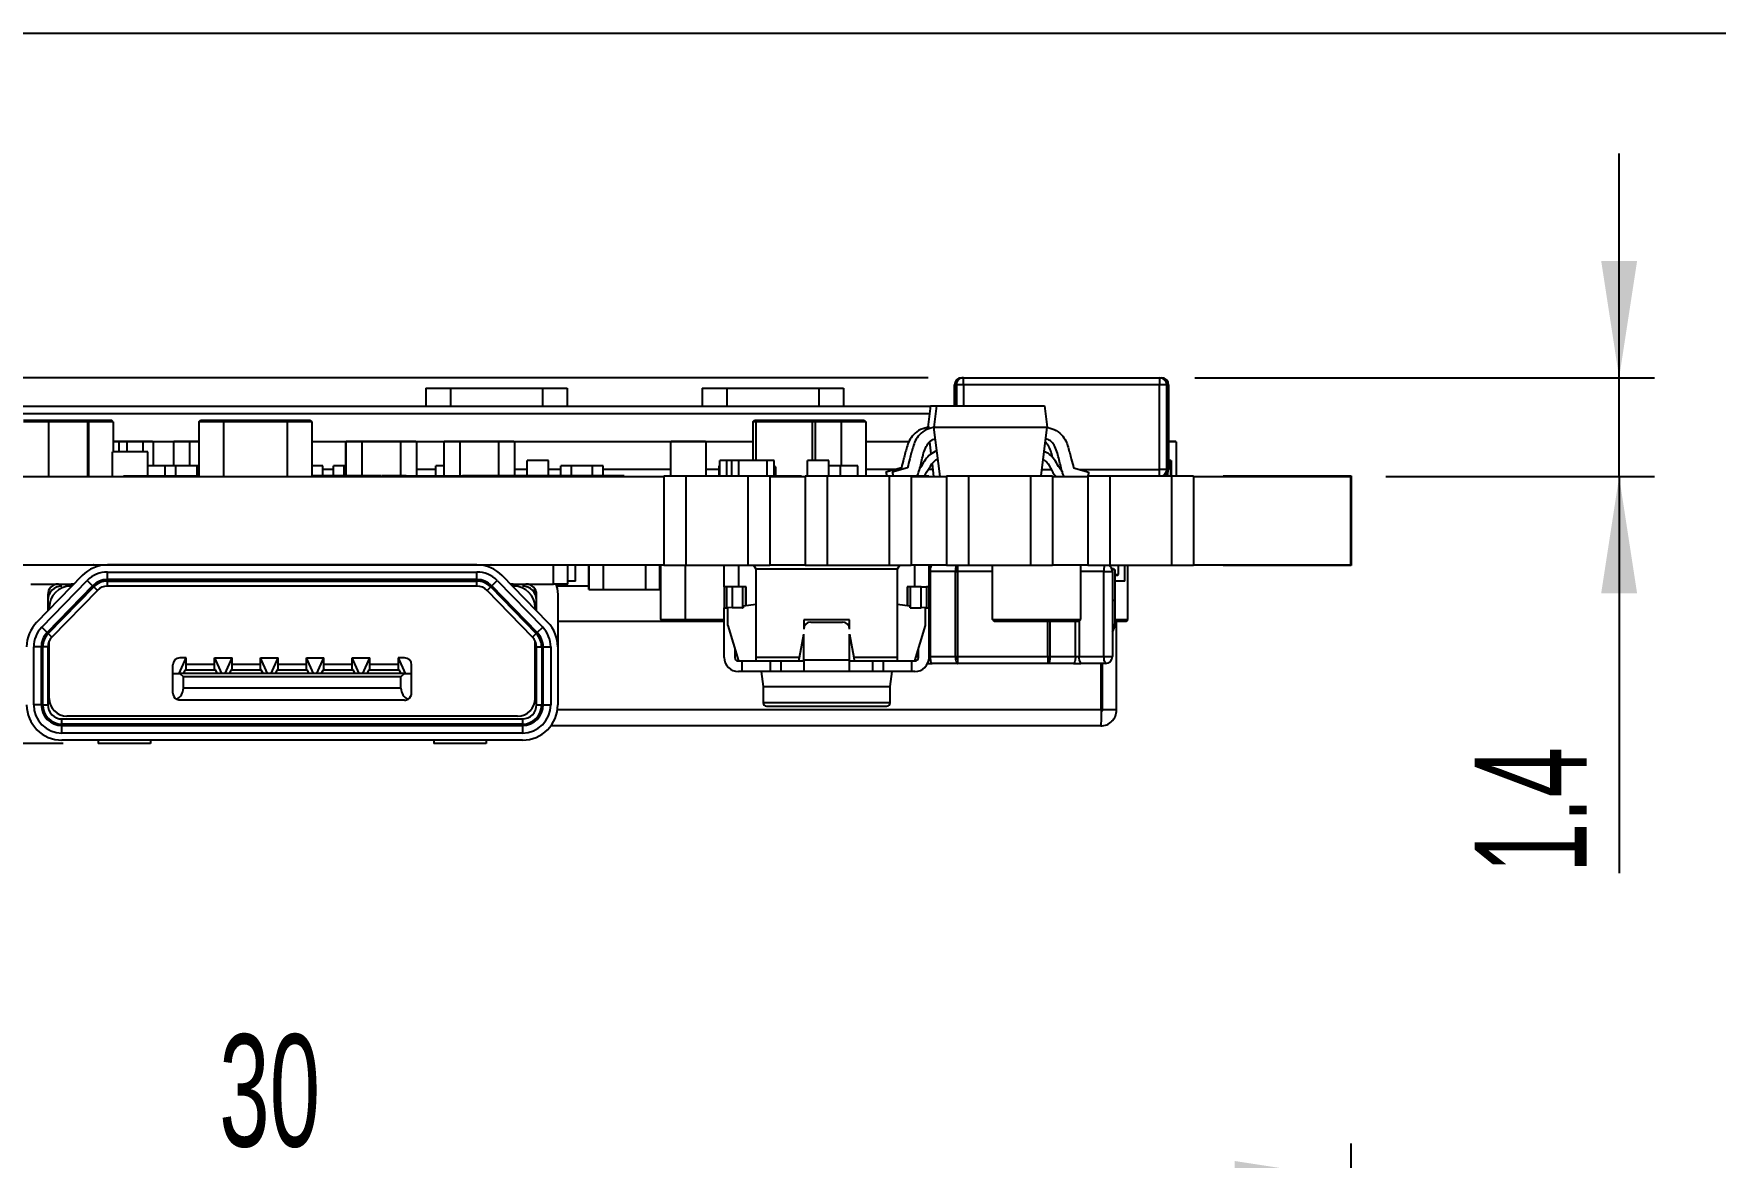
# Model space of a CAD drawing. Extents: x 13 to 282, y 8 to 200.
# Drawn here: x 153.88 to 201.5, y 168.05 to 199.87 of the extents above; entities that cross this region are included whole.
import ezdxf

# ---------------------------------------------------------------- set-up
doc = ezdxf.new("R2010")
doc.units = 0
doc.layers.get('0').update_dxf_attribs({"linetype": 'CONTINUOUS'})
doc.styles.add('SLDTEXTSTYLE0', font='TXT', dxfattribs={"width": 0.605})
doc.dimstyles.new('SLDDIMSTYLE0', dxfattribs={"dimtxt": 3.081982, "dimasz": 3.302, "dimexe": 0, "dimexo": 0.0625, "dimgap": 0.770496, "dimtad": 1, "dimdec": 1, "dimlfac": 0.5, "dimrnd": 1e-09, "dimzin": 12, "dimtxsty": 'SLDTEXTSTYLE0', "dimsah": 1, "dimcen": 0.09, "dimazin": 3, "dimtfac": 1, "dimtdec": 1, "dimtofl": 0, "dimtmove": 0, "dimatfit": 3, "dimtolj": 1, "dimtzin": 12})
doc.dimstyles.new('SLDDIMSTYLE2', dxfattribs={"dimtxt": 3.081982, "dimasz": 3.302, "dimexe": 0, "dimexo": 0.0625, "dimgap": 0.770496, "dimtad": 1, "dimdec": 1, "dimlfac": 0.5, "dimrnd": 1e-09, "dimzin": 12, "dimtxsty": 'SLDTEXTSTYLE0', "dimsah": 1, "dimcen": 0.09, "dimazin": 3, "dimtfac": 1, "dimtdec": 1, "dimtmove": 0, "dimatfit": 3, "dimtolj": 1, "dimtzin": 12})

# ---------------------------------------------------------------- blocks, each defined once
blk = doc.blocks.new('_D_1')
at = {"color": 7, "linetype": 'CONTINUOUS'}
for p, q in [((131.266, 152.618), (131.266, 168.444)), ((191.186, 152.618), (191.186, 168.444)), ((191.186, 167.444), (131.266, 167.444))]:
    blk.add_line(p, q, dxfattribs=at)
for points in [[(131.266, 167.444), (134.568, 166.936), (134.568, 167.952)], [(191.186, 167.444), (187.884, 167.952), (187.884, 166.936)]]:
    blk.add_solid(points, dxfattribs=at)
at = {"color": 7, "linetype": 'CONTINUOUS', "insert": (159.134, 171.537), "char_height": 3.175, "attachment_point": 1, "style": 'SLDTEXTSTYLE0'}
blk.add_mtext('30', dxfattribs=at)
blk = doc.blocks.new('_D_11')
at = {"color": 7, "linetype": 'CONTINUOUS'}
for p, q in [((198.775, 190.13), (198.775, 196.48)), ((186.763, 190.13), (199.775, 190.13)), ((198.775, 187.33), (198.775, 190.13)), ((192.166, 187.33), (199.775, 187.33)), ((198.775, 187.33), (198.775, 176.104))]:
    blk.add_line(p, q, dxfattribs=at)
for points in [[(198.775, 190.13), (199.283, 193.432), (198.267, 193.432)], [(198.775, 187.33), (198.267, 184.028), (199.283, 184.028)]]:
    blk.add_solid(points, dxfattribs=at)
at = {"color": 7, "linetype": 'CONTINUOUS', "insert": (194.682, 176.104), "char_height": 3.175, "attachment_point": 1, "rotation": 90, "style": 'SLDTEXTSTYLE0'}
blk.add_mtext('1.4', dxfattribs=at)
blk = doc.blocks.new('_D_12')
at = {"color": 7, "linetype": 'CONTINUOUS'}
for p, q in [((126.759, 190.13), (126.759, 196.48)), ((179.21, 190.13), (125.759, 190.13)), ((126.759, 179.768), (126.759, 190.13)), ((154.711, 179.768), (125.759, 179.768)), ((126.759, 179.768), (126.759, 173.418))]:
    blk.add_line(p, q, dxfattribs=at)
for points in [[(126.759, 190.13), (127.267, 193.432), (126.251, 193.432)], [(126.759, 179.768), (126.251, 176.466), (127.267, 176.466)]]:
    blk.add_solid(points, dxfattribs=at)
at = {"color": 7, "linetype": 'CONTINUOUS', "insert": (122.666, 181.577), "char_height": 3.175, "attachment_point": 1, "rotation": 90, "style": 'SLDTEXTSTYLE0'}
blk.add_mtext('5.2', dxfattribs=at)

msp = doc.modelspace()

# ---------------------------------------------------------------- linework, layer by layer
at = {"color": 7, "linetype": 'CONTINUOUS'}
for p, q in [((282.263, 199.872), (12.777, 199.872)), ((180.157, 190.13), (180.21, 190.13)), ((180.21, 189.93), (180.21, 190.13)), ((180.21, 190.13), (185.763, 190.13)), ((185.763, 190.13), (185.763, 189.93)), ((185.763, 190.13), (185.817, 190.13)), ((164.985, 189.83), (164.985, 189.325)), ((164.985, 189.83), (165.685, 189.83)), ((165.685, 189.83), (168.285, 189.83)), ((165.685, 189.83), (165.685, 189.325)), ((168.285, 189.83), (168.285, 189.325)), ((168.285, 189.83), (168.985, 189.83)), ((168.985, 189.83), (168.985, 189.325)), ((172.811, 189.83), (172.811, 189.325)), ((172.811, 189.83), (173.511, 189.83)), ((173.511, 189.83), (173.511, 189.325)), ((173.511, 189.83), (176.111, 189.83)), ((176.111, 189.83), (176.111, 189.325)), ((176.111, 189.83), (176.811, 189.83)), ((176.811, 189.83), (176.811, 189.325)), ((179.957, 189.33), (179.957, 189.93)), ((179.965, 189.93), (179.957, 189.93)), ((180.01, 189.93), (180.01, 189.33)), ((185.763, 189.93), (180.21, 189.93)), ((185.763, 187.53), (185.763, 189.93)), ((185.963, 187.53), (185.963, 189.93)), ((186.008, 187.53), (186.008, 189.93)), ((186.017, 189.93), (186.008, 189.93)), ((186.017, 189.93), (186.017, 187.53)), ((144.918, 189.325), (179.275, 189.325)), ((179.276, 189.33), (179.202, 188.73)), ((179.276, 189.33), (179.448, 189.33)), ((179.448, 189.33), (179.374, 188.73)), ((179.448, 189.33), (182.501, 189.33)), ((182.501, 189.33), (182.574, 188.73)), ((153.596, 188.93), (154.246, 188.93)), ((154.296, 188.88), (153.596, 188.88)), ((154.246, 188.93), (155.358, 188.93)), ((154.246, 188.93), (154.296, 188.88)), ((154.296, 188.88), (154.296, 187.33)), ((155.358, 188.93), (155.431, 188.93)), ((155.408, 188.88), (155.358, 188.93)), ((155.408, 188.88), (155.408, 187.33)), ((155.431, 188.93), (155.431, 188.88)), ((155.431, 188.93), (156.081, 188.93)), ((155.431, 188.88), (155.431, 187.33)), ((156.131, 188.88), (155.431, 188.88)), ((156.131, 188.88), (156.081, 188.93)), ((156.131, 188.88), (156.131, 188.03)), ((158.554, 188.88), (158.604, 188.93)), ((158.554, 188.88), (158.554, 187.33)), ((159.254, 188.88), (158.554, 188.88)), ((158.604, 188.93), (159.254, 188.93)), ((159.254, 188.93), (161.054, 188.93)), ((159.254, 188.88), (159.254, 188.93)), ((161.054, 188.88), (159.254, 188.88)), ((159.254, 188.88), (159.254, 187.33)), ((161.054, 188.93), (161.054, 188.88)), ((161.054, 188.93), (161.704, 188.93)), ((161.054, 188.88), (161.054, 187.33)), ((161.754, 188.88), (161.054, 188.88)), ((161.704, 188.93), (161.754, 188.88)), ((161.754, 188.88), (161.754, 187.33)), ((174.243, 188.88), (174.293, 188.93)), ((174.243, 188.88), (174.243, 187.79)), ((174.293, 188.93), (174.376, 188.93)), ((174.326, 188.88), (174.376, 188.93)), ((174.326, 188.88), (174.326, 187.79)), ((175.926, 188.88), (174.326, 188.88)), ((174.376, 188.93), (175.876, 188.93)), ((175.876, 188.93), (175.96, 188.93)), ((175.926, 188.88), (175.876, 188.93)), ((175.926, 188.88), (175.926, 187.79)), ((175.96, 188.93), (176.743, 188.93)), ((176.01, 188.88), (175.96, 188.93)), ((176.01, 188.88), (176.01, 187.79)), ((176.743, 188.93), (176.743, 188.88)), ((176.743, 188.93), (177.393, 188.93)), ((176.743, 188.88), (176.743, 187.63)), ((177.443, 188.88), (176.743, 188.88)), ((177.393, 188.93), (177.443, 188.88)), ((177.443, 188.88), (177.443, 187.35)), ((179.209, 188.673), (179.202, 188.73)), ((179.546, 187.33), (179.374, 188.73)), ((179.374, 188.73), (182.574, 188.73)), ((182.405, 187.35), (182.574, 188.73)), ((156.131, 188.33), (156.276, 188.33)), ((156.276, 188.33), (156.517, 188.33)), ((156.276, 188.33), (156.296, 188.31)), ((156.296, 188.31), (156.296, 188.03)), ((156.517, 188.33), (156.517, 188.31)), ((156.517, 188.33), (156.947, 188.33)), ((156.517, 188.31), (156.517, 188.03)), ((156.967, 188.31), (156.517, 188.31)), ((156.947, 188.33), (156.967, 188.31)), ((156.947, 188.33), (157.246, 188.33)), ((156.967, 188.31), (156.967, 188.03)), ((157.246, 188.33), (157.266, 188.31)), ((157.259, 188.325), (157.847, 188.325)), ((157.266, 188.31), (157.266, 187.63)), ((157.86, 188.33), (157.84, 188.31)), ((158.29, 188.31), (157.84, 188.31)), ((157.84, 188.31), (157.84, 187.63)), ((157.86, 188.33), (158.29, 188.33)), ((158.29, 188.33), (158.554, 188.33)), ((158.29, 188.31), (158.29, 188.33)), ((158.29, 188.31), (158.29, 187.63)), ((161.754, 188.325), (162.721, 188.325)), ((162.734, 188.33), (162.714, 188.31)), ((162.714, 188.31), (162.714, 187.35)), ((162.742, 188.33), (162.722, 188.31)), ((162.722, 188.31), (162.722, 187.35)), ((163.172, 188.31), (162.722, 188.31)), ((162.734, 188.33), (162.742, 188.33)), ((162.742, 188.33), (163.172, 188.33)), ((163.172, 188.33), (164.272, 188.33)), ((163.172, 188.31), (163.172, 188.33)), ((164.272, 188.31), (163.172, 188.31)), ((163.172, 188.31), (163.172, 187.35)), ((164.272, 188.33), (164.272, 188.31)), ((164.272, 188.33), (164.702, 188.33)), ((164.272, 188.31), (164.272, 187.35)), ((164.722, 188.31), (164.272, 188.31)), ((164.702, 188.33), (164.722, 188.31)), ((164.716, 188.325), (165.5, 188.325)), ((164.722, 188.31), (164.722, 187.35)), ((165.513, 188.33), (165.493, 188.31)), ((165.943, 188.31), (165.493, 188.31)), ((165.493, 188.31), (165.493, 187.35)), ((165.513, 188.33), (165.943, 188.33)), ((165.943, 188.33), (167.043, 188.33)), ((165.943, 188.31), (165.943, 188.33)), ((167.043, 188.31), (165.943, 188.31)), ((165.943, 188.31), (165.943, 187.35)), ((167.043, 188.33), (167.043, 188.31)), ((167.043, 188.33), (167.473, 188.33)), ((167.043, 188.31), (167.043, 187.35)), ((167.493, 188.31), (167.043, 188.31)), ((167.473, 188.33), (167.493, 188.31)), ((167.487, 188.325), (171.924, 188.325)), ((167.493, 188.31), (167.493, 187.35)), ((171.937, 188.33), (171.917, 188.31)), ((171.917, 188.31), (171.917, 187.35)), ((172.917, 188.31), (171.917, 188.31)), ((171.937, 188.33), (172.897, 188.33)), ((172.917, 188.31), (172.897, 188.33)), ((172.91, 188.325), (174.243, 188.325)), ((172.917, 188.31), (172.917, 187.35)), ((177.443, 188.325), (178.667, 188.325)), ((179.295, 187.973), (179.253, 188.314)), ((186.017, 188.33), (186.21, 188.33)), ((186.23, 188.31), (186.21, 188.33)), ((186.23, 188.31), (186.23, 187.35)), ((157.116, 188.03), (156.116, 188.03)), ((156.116, 187.33), (156.116, 188.03)), ((157.116, 187.35), (157.116, 188.03)), ((157.607, 187.63), (157.116, 187.63)), ((157.907, 187.63), (157.607, 187.63)), ((157.607, 187.355), (157.607, 187.63)), ((158.507, 187.63), (157.907, 187.63)), ((157.907, 187.355), (157.907, 187.63)), ((158.507, 187.355), (158.507, 187.63)), ((158.554, 187.63), (158.507, 187.63)), ((161.766, 187.63), (161.754, 187.63)), ((161.766, 187.355), (161.766, 187.63)), ((162.066, 187.63), (161.766, 187.63)), ((162.066, 187.355), (162.066, 187.63)), ((162.67, 187.63), (162.37, 187.63)), ((162.37, 187.355), (162.37, 187.63)), ((162.714, 187.63), (162.67, 187.63)), ((162.67, 187.355), (162.67, 187.63)), ((165.27, 187.355), (165.27, 187.63)), ((165.493, 187.63), (165.27, 187.63)), ((167.855, 187.35), (167.855, 187.79)), ((168.455, 187.79), (167.855, 187.79)), ((168.455, 187.35), (168.455, 187.79)), ((168.808, 187.355), (168.808, 187.63)), ((169.108, 187.63), (168.808, 187.63)), ((169.708, 187.63), (169.108, 187.63)), ((169.108, 187.355), (169.108, 187.63)), ((169.708, 187.355), (169.708, 187.63)), ((170.008, 187.63), (169.708, 187.63)), ((170.008, 187.355), (170.008, 187.63)), ((173.308, 187.63), (173.294, 187.63)), ((173.294, 187.355), (173.294, 187.63)), ((173.308, 187.35), (173.308, 187.79)), ((173.508, 187.79), (173.308, 187.79)), ((173.647, 187.79), (173.508, 187.79)), ((173.508, 187.35), (173.508, 187.79)), ((173.647, 187.35), (173.647, 187.79)), ((173.847, 187.79), (173.647, 187.79)), ((173.847, 187.35), (173.847, 187.79)), ((174.647, 187.79), (173.847, 187.79)), ((174.647, 187.35), (174.647, 187.79)), ((174.847, 187.79), (174.647, 187.79)), ((174.847, 187.35), (174.847, 187.79)), ((174.847, 187.63), (174.861, 187.63)), ((174.886, 187.605), (174.861, 187.63)), ((175.793, 187.35), (175.793, 187.79)), ((176.393, 187.79), (175.793, 187.79)), ((176.393, 187.35), (176.393, 187.79)), ((176.725, 187.63), (176.393, 187.63)), ((177.213, 187.63), (176.725, 187.63)), ((176.725, 187.355), (176.725, 187.63)), ((177.213, 187.355), (177.213, 187.63)), ((179.374, 187.33), (179.33, 187.687)), ((186.08, 187.79), (186.017, 187.79)), ((186.08, 187.35), (186.08, 187.79)), ((186.08, 187.79), (186.087, 187.79)), ((186.087, 187.79), (186.087, 187.35)), ((150.726, 187.33), (171.726, 187.33)), ((156.426, 187.35), (156.426, 187.33)), ((156.426, 187.35), (158.026, 187.35)), ((157.607, 187.355), (157.907, 187.355)), ((157.907, 187.355), (158.507, 187.355)), ((157.907, 187.35), (157.907, 187.355)), ((158.026, 187.33), (158.026, 187.35)), ((158.507, 187.355), (158.507, 187.33)), ((163.713, 187.35), (161.754, 187.35)), ((161.766, 187.355), (161.766, 187.35)), ((161.766, 187.355), (162.066, 187.355)), ((162.37, 187.355), (162.67, 187.355)), ((162.67, 187.35), (162.67, 187.355)), ((163.713, 187.33), (163.713, 187.35)), ((164.426, 187.35), (163.726, 187.35)), ((164.426, 187.35), (164.426, 187.33)), ((164.426, 187.35), (166.026, 187.35)), ((166.026, 187.33), (166.026, 187.35)), ((166.157, 187.35), (166.026, 187.35)), ((166.157, 187.35), (166.157, 187.33)), ((168.554, 187.35), (166.157, 187.35)), ((168.554, 187.33), (168.554, 187.35)), ((170.602, 187.35), (168.554, 187.35)), ((168.808, 187.355), (169.108, 187.355)), ((169.108, 187.355), (169.708, 187.355)), ((169.108, 187.35), (169.108, 187.355)), ((169.708, 187.355), (169.708, 187.35)), ((169.708, 187.355), (170.008, 187.355)), ((170.602, 187.33), (170.602, 187.35)), ((171.726, 187.35), (172.349, 187.35)), ((171.726, 187.35), (171.726, 184.81)), ((172.349, 187.35), (172.349, 184.81)), ((172.349, 187.35), (174.103, 187.35)), ((174.103, 187.35), (174.103, 184.81)), ((174.103, 187.35), (174.726, 187.35)), ((174.726, 187.35), (174.726, 184.81)), ((174.726, 187.35), (175.626, 187.35)), ((174.726, 187.33), (175.726, 187.33)), ((174.886, 187.605), (174.886, 187.35)), ((175.626, 187.33), (175.626, 187.35)), ((175.726, 187.35), (175.726, 184.81)), ((175.726, 187.35), (176.349, 187.35)), ((176.349, 187.35), (176.349, 184.81)), ((176.349, 187.35), (178.103, 187.35)), ((178.45, 187.575), (178.014, 187.458)), ((178.014, 187.458), (178.043, 187.35)), ((178.103, 187.35), (178.103, 184.81)), ((178.103, 187.35), (178.726, 187.35)), ((178.623, 187.575), (178.186, 187.458)), ((178.186, 187.458), (178.216, 187.35)), ((178.726, 187.35), (178.726, 184.81)), ((178.726, 187.35), (179.226, 187.35)), ((178.726, 187.33), (179.726, 187.33)), ((179.226, 187.33), (179.226, 187.35)), ((179.726, 187.35), (179.726, 184.81)), ((179.726, 187.35), (180.349, 187.35)), ((180.349, 187.35), (180.349, 184.81)), ((180.349, 187.35), (182.103, 187.35)), ((182.103, 187.35), (182.103, 184.81)), ((182.103, 187.35), (182.726, 187.35)), ((182.726, 187.35), (182.726, 184.81)), ((182.726, 187.33), (183.726, 187.33)), ((183.326, 187.575), (183.762, 187.458)), ((183.726, 187.35), (183.726, 184.81)), ((183.726, 187.35), (184.349, 187.35)), ((183.762, 187.458), (183.733, 187.35)), ((184.349, 187.35), (184.349, 184.81)), ((184.349, 187.35), (186.103, 187.35)), ((186, 187.355), (186, 187.449)), ((186.017, 187.53), (186.008, 187.53)), ((186.103, 187.35), (186.103, 184.81)), ((186.103, 187.35), (186.726, 187.35)), ((186.726, 187.35), (186.726, 184.81)), ((186.726, 187.33), (191.166, 187.33)), ((187.566, 187.35), (187.566, 187.33)), ((187.566, 187.35), (189.166, 187.35)), ((189.166, 187.35), (189.166, 187.33)), ((189.166, 187.35), (191.186, 187.35)), ((191.166, 187.33), (191.166, 184.83)), ((191.186, 187.35), (191.186, 184.81)), ((150.726, 184.83), (171.726, 184.83)), ((155.58, 184.829), (155.571, 184.83)), ((166.432, 184.828), (155.969, 184.828)), ((156.426, 184.83), (156.426, 184.828)), ((158.026, 184.828), (158.026, 184.83)), ((159.456, 184.828), (159.456, 184.83)), ((160.227, 184.828), (160.227, 184.83)), ((160.878, 184.83), (160.878, 184.828)), ((162.878, 184.83), (162.878, 184.828)), ((163.258, 184.828), (163.258, 184.83)), ((164.426, 184.83), (164.426, 184.828)), ((166.026, 184.828), (166.026, 184.83)), ((166.079, 184.828), (166.079, 184.83)), ((166.83, 184.83), (166.821, 184.829)), ((169.001, 184.288), (169.001, 184.83)), ((169.222, 184.37), (169.222, 184.83)), ((169.602, 184.132), (169.602, 184.83)), ((169.603, 184.83), (169.603, 184.132)), ((170.003, 184.83), (170.003, 184.132)), ((171.203, 184.83), (171.203, 184.132)), ((171.603, 184.83), (171.603, 184.132)), ((171.638, 183.28), (171.638, 184.83)), ((172.349, 184.81), (171.726, 184.81)), ((172.338, 183.28), (172.338, 184.81)), ((174.103, 184.81), (172.349, 184.81)), ((173.434, 184.21), (173.434, 184.81)), ((173.834, 184.81), (173.834, 184.21)), ((174.726, 184.81), (174.103, 184.81)), ((174.334, 184.71), (174.269, 184.81)), ((174.726, 184.83), (175.726, 184.83)), ((176.349, 184.81), (175.726, 184.81)), ((178.103, 184.81), (176.349, 184.81)), ((178.726, 184.81), (178.103, 184.81)), ((178.399, 184.81), (178.334, 184.71)), ((178.726, 184.83), (179.726, 184.83)), ((178.834, 184.21), (178.834, 184.83)), ((179.234, 184.21), (179.234, 184.83)), ((180.349, 184.81), (179.726, 184.81)), ((182.103, 184.81), (180.349, 184.81)), ((181.029, 183.28), (181.029, 184.81)), ((182.726, 184.81), (182.103, 184.81)), ((182.726, 184.83), (183.726, 184.83)), ((183.529, 183.28), (183.529, 184.83)), ((184.349, 184.81), (183.726, 184.81)), ((186.103, 184.81), (184.349, 184.81)), ((184.594, 184.555), (184.594, 184.81)), ((184.78, 184.37), (184.78, 184.81)), ((184.862, 183.28), (184.862, 184.81)), ((186.726, 184.81), (186.103, 184.81)), ((186.726, 184.83), (191.166, 184.83)), ((187.566, 184.83), (187.566, 184.81)), ((189.166, 184.81), (187.566, 184.81)), ((189.166, 184.83), (189.166, 184.81)), ((191.186, 184.81), (189.166, 184.81)), ((155.253, 184.525), (153.964, 183.203)), ((154.108, 183.063), (155.396, 184.386)), ((155.549, 184.237), (155.396, 184.386)), ((155.969, 184.414), (155.969, 184.628)), ((155.969, 184.628), (166.432, 184.628)), ((166.432, 184.414), (155.969, 184.414)), ((155.969, 184.414), (155.969, 184.372)), ((155.969, 184.372), (166.432, 184.372)), ((155.969, 184.228), (155.969, 184.372)), ((166.432, 184.414), (166.432, 184.628)), ((166.432, 184.414), (166.432, 184.372)), ((166.432, 184.228), (166.432, 184.372)), ((166.852, 184.237), (167.005, 184.386)), ((167.005, 184.386), (168.293, 183.063)), ((168.437, 183.203), (167.148, 184.525)), ((169.222, 184.37), (169.001, 184.37)), ((171.638, 184.37), (171.603, 184.37)), ((174.334, 182.21), (174.334, 184.71)), ((178.334, 184.71), (174.334, 184.71)), ((178.334, 184.71), (178.334, 182.21)), ((179.982, 184.639), (179.262, 184.639)), ((179.262, 184.639), (179.262, 182.239)), ((179.982, 182.239), (179.982, 184.639)), ((179.982, 184.639), (180.04, 184.639)), ((180.04, 184.639), (180.04, 182.239)), ((184.184, 182.239), (184.184, 184.639)), ((184.184, 184.639), (184.43, 184.639)), ((184.408, 184.73), (184.454, 184.73)), ((184.494, 184.69), (184.424, 184.69)), ((184.43, 184.639), (184.43, 182.239)), ((184.454, 184.73), (184.494, 184.69)), ((184.494, 184.69), (184.494, 183.83)), ((184.569, 184.53), (184.494, 184.53)), ((184.78, 184.37), (184.494, 184.37)), ((184.569, 184.53), (184.594, 184.555)), ((153.801, 184.288), (154.946, 184.288)), ((155.549, 184.237), (154.261, 182.914)), ((154.281, 183.988), (154.281, 183.527)), ((154.281, 183.977), (154.309, 183.977)), ((154.29, 182.885), (155.579, 184.208)), ((155.683, 184.107), (154.394, 182.784)), ((154.963, 184.228), (154.921, 184.228)), ((155.683, 184.107), (155.579, 184.208)), ((166.432, 184.228), (155.969, 184.228)), ((166.718, 184.107), (166.822, 184.208)), ((168.007, 182.784), (166.718, 184.107)), ((166.822, 184.208), (168.111, 182.885)), ((168.14, 182.914), (166.852, 184.237)), ((167.481, 184.228), (167.438, 184.228)), ((167.455, 184.288), (168.601, 184.288)), ((168.074, 184.015), (168.074, 184.149)), ((168.121, 183.527), (168.121, 183.988)), ((169.001, 184.288), (168.601, 184.288)), ((169.602, 184.23), (168.687, 184.23)), ((168.721, 183.988), (168.721, 182.505)), ((169.603, 184.132), (169.602, 184.132)), ((169.603, 184.132), (170.003, 184.132)), ((170.003, 184.132), (171.203, 184.132)), ((171.203, 184.132), (171.603, 184.132)), ((171.638, 184.23), (171.603, 184.23)), ((173.434, 184.21), (173.434, 183.61)), ((173.507, 184.21), (173.434, 184.21)), ((173.507, 183.61), (173.507, 184.21)), ((173.66, 184.21), (173.507, 184.21)), ((173.66, 184.21), (173.66, 183.61)), ((173.956, 184.21), (173.66, 184.21)), ((173.956, 184.21), (173.956, 183.61)), ((174.047, 184.21), (173.956, 184.21)), ((174.047, 183.674), (174.047, 184.21)), ((174.051, 184.21), (174.047, 184.21)), ((174.051, 183.674), (174.051, 184.21)), ((178.617, 184.21), (178.617, 183.674)), ((178.622, 184.21), (178.617, 184.21)), ((178.622, 184.21), (178.622, 183.674)), ((178.713, 184.21), (178.622, 184.21)), ((178.713, 183.61), (178.713, 184.21)), ((179.009, 184.21), (178.713, 184.21)), ((179.009, 183.61), (179.009, 184.21)), ((179.009, 184.21), (179.162, 184.21)), ((179.162, 184.21), (179.162, 183.61)), ((179.234, 184.21), (179.162, 184.21)), ((179.234, 183.61), (179.234, 184.21)), ((184.43, 183.83), (184.494, 183.83)), ((184.494, 183.83), (184.494, 183.13)), ((154.321, 183.568), (154.321, 183.628)), ((168.081, 183.568), (168.081, 183.628)), ((173.434, 183.61), (173.507, 183.61)), ((173.434, 182.21), (173.434, 183.61)), ((173.507, 183.61), (173.534, 183.61)), ((173.66, 183.625), (173.534, 183.61)), ((173.534, 183.11), (173.534, 183.61)), ((173.956, 183.61), (173.66, 183.61)), ((173.956, 183.61), (173.969, 183.61)), ((174.334, 183.71), (173.969, 183.664)), ((173.969, 183.664), (173.969, 183.61)), ((178.7, 183.664), (178.334, 183.71)), ((178.7, 183.61), (178.7, 183.664)), ((178.7, 183.61), (178.713, 183.61)), ((178.713, 183.61), (179.009, 183.61)), ((179.134, 183.61), (179.009, 183.625)), ((179.134, 183.11), (179.134, 183.61)), ((179.134, 183.61), (179.162, 183.61)), ((179.162, 183.61), (179.234, 183.61)), ((179.234, 182.21), (179.234, 183.61)), ((154.261, 182.914), (154.108, 183.063)), ((154.394, 182.784), (154.29, 182.885)), ((168.007, 182.784), (168.111, 182.885)), ((168.14, 182.914), (168.293, 183.063)), ((171.688, 183.23), (168.721, 183.23)), ((171.688, 183.23), (171.638, 183.28)), ((171.638, 183.28), (172.338, 183.28)), ((172.338, 183.23), (171.688, 183.23)), ((172.338, 183.23), (172.338, 183.28)), ((173.434, 183.23), (172.338, 183.23)), ((173.534, 183.11), (173.834, 182.11)), ((175.568, 182.21), (175.684, 182.87)), ((176.984, 183.27), (175.684, 183.27)), ((175.684, 183.27), (175.684, 183.01)), ((175.684, 182.13), (175.684, 182.87)), ((175.884, 183.21), (176.784, 183.21)), ((176.984, 183.01), (176.984, 183.27)), ((176.984, 182.13), (176.984, 182.87)), ((176.984, 182.87), (177.101, 182.21)), ((178.834, 182.11), (179.134, 183.11)), ((181.079, 183.23), (181.029, 183.28)), ((181.029, 183.28), (183.529, 183.28)), ((183.479, 183.23), (181.079, 183.23)), ((183.479, 183.23), (183.529, 183.28)), ((184.812, 183.23), (184.494, 183.23)), ((184.546, 180.722), (184.546, 183.23)), ((184.812, 183.23), (184.862, 183.28)), ((154.094, 182.505), (153.881, 182.505)), ((153.881, 180.868), (153.881, 182.505)), ((154.094, 182.505), (154.094, 180.868)), ((154.094, 182.505), (154.136, 182.505)), ((154.136, 180.868), (154.136, 182.505)), ((154.281, 182.505), (154.136, 182.505)), ((154.281, 182.505), (154.281, 180.868)), ((154.321, 181.048), (154.321, 182.679)), ((168.081, 181.048), (168.081, 182.679)), ((168.121, 182.505), (168.265, 182.505)), ((168.121, 180.868), (168.121, 182.505)), ((168.265, 182.505), (168.265, 180.868)), ((168.307, 182.505), (168.265, 182.505)), ((168.307, 182.505), (168.521, 182.505)), ((168.307, 180.868), (168.307, 182.505)), ((168.521, 182.505), (168.521, 180.868)), ((168.721, 182.505), (168.721, 180.868)), ((173.734, 182.443), (173.734, 182.21)), ((178.934, 182.21), (178.934, 182.443)), ((157.821, 181.758), (157.821, 181.998)), ((158.001, 181.758), (158.201, 182.198)), ((158.201, 182.198), (158.021, 182.198)), ((158.201, 181.888), (158.201, 182.198)), ((159.001, 182.008), (158.201, 182.008)), ((159.001, 182.198), (159.201, 181.758)), ((159.001, 181.888), (159.001, 182.198)), ((159.001, 182.198), (159.501, 182.198)), ((159.301, 181.758), (159.501, 182.198)), ((159.501, 181.888), (159.501, 182.198)), ((160.301, 182.008), (159.501, 182.008)), ((160.301, 181.888), (160.301, 182.198)), ((160.501, 181.758), (160.301, 182.198)), ((160.301, 182.198), (160.801, 182.198)), ((160.601, 181.758), (160.801, 182.198)), ((160.801, 181.888), (160.801, 182.198)), ((161.601, 182.008), (160.801, 182.008)), ((161.601, 181.888), (161.601, 182.198)), ((161.801, 181.758), (161.601, 182.198)), ((161.601, 182.198), (162.101, 182.198)), ((161.901, 181.758), (162.101, 182.198)), ((162.101, 181.888), (162.101, 182.198)), ((162.901, 182.008), (162.101, 182.008)), ((163.101, 181.758), (162.901, 182.198)), ((162.901, 181.888), (162.901, 182.198)), ((162.901, 182.198), (163.401, 182.198)), ((163.201, 181.758), (163.401, 182.198)), ((163.401, 181.888), (163.401, 182.198)), ((164.201, 182.008), (163.401, 182.008)), ((164.201, 182.198), (164.401, 181.758)), ((164.381, 182.198), (164.201, 182.198)), ((164.201, 182.198), (164.201, 181.888)), ((164.581, 181.758), (164.581, 181.998)), ((173.834, 182.11), (173.934, 182.11)), ((173.934, 182.11), (174.734, 182.11)), ((173.934, 182.11), (173.934, 181.81)), ((175.568, 182.21), (174.334, 182.21)), ((174.334, 182.11), (174.334, 182.21)), ((174.734, 182.11), (175.55, 182.11)), ((174.734, 182.11), (174.734, 181.81)), ((175.034, 182.11), (175.034, 181.81)), ((175.55, 182.11), (175.568, 182.21)), ((175.55, 182.11), (175.684, 182.11)), ((176.984, 182.13), (175.684, 182.13)), ((175.684, 182.13), (175.684, 181.81)), ((176.984, 181.81), (176.984, 182.13)), ((176.984, 182.11), (177.118, 182.11)), ((178.334, 182.21), (177.101, 182.21)), ((177.101, 182.21), (177.118, 182.11)), ((177.118, 182.11), (177.934, 182.11)), ((177.634, 182.11), (177.634, 181.81)), ((177.934, 182.11), (177.934, 181.81)), ((177.934, 182.11), (178.734, 182.11)), ((178.334, 182.21), (178.334, 182.11)), ((178.734, 182.11), (178.734, 181.81)), ((178.734, 182.11), (178.834, 182.11)), ((179.196, 182.039), (179.319, 182.039)), ((179.262, 182.239), (179.982, 182.239)), ((180.04, 182.039), (179.319, 182.039)), ((179.982, 182.239), (180.04, 182.239)), ((180.04, 182.239), (182.601, 182.239)), ((180.04, 182.239), (180.04, 182.039)), ((182.601, 182.039), (180.04, 182.039)), ((182.601, 182.239), (182.658, 182.239)), ((182.601, 182.239), (182.601, 182.039)), ((183.321, 182.039), (182.601, 182.039)), ((182.658, 182.239), (183.379, 182.239)), ((183.321, 182.039), (183.529, 182.039)), ((183.379, 182.239), (183.483, 182.239)), ((183.483, 182.239), (184.184, 182.239)), ((184.23, 182.039), (183.529, 182.039)), ((184.11, 180.722), (184.11, 182.039)), ((184.146, 180.722), (184.146, 182.039)), ((184.184, 182.239), (184.43, 182.239)), ((157.821, 181.198), (157.821, 181.758)), ((157.821, 181.758), (158.021, 181.758)), ((158.021, 181.758), (158.121, 181.658)), ((164.381, 181.758), (158.021, 181.758)), ((158.121, 181.338), (158.121, 181.658)), ((164.281, 181.658), (158.121, 181.658)), ((158.125, 181.758), (158.184, 181.86)), ((158.184, 181.86), (159.017, 181.86)), ((159.017, 181.86), (159.076, 181.758)), ((159.425, 181.758), (159.484, 181.86)), ((159.484, 181.86), (160.317, 181.86)), ((160.317, 181.86), (160.376, 181.758)), ((160.725, 181.758), (160.784, 181.86)), ((160.784, 181.86), (161.617, 181.86)), ((161.617, 181.86), (161.676, 181.758)), ((162.025, 181.758), (162.084, 181.86)), ((162.084, 181.86), (162.917, 181.86)), ((162.917, 181.86), (162.976, 181.758)), ((163.325, 181.758), (163.384, 181.86)), ((163.384, 181.86), (164.217, 181.86)), ((164.217, 181.86), (164.276, 181.758)), ((164.381, 181.758), (164.281, 181.658)), ((164.281, 181.338), (164.281, 181.658)), ((164.381, 181.758), (164.581, 181.758)), ((164.581, 181.198), (164.581, 181.758)), ((173.934, 181.81), (173.834, 181.81)), ((174.734, 181.81), (173.934, 181.81)), ((174.476, 181.81), (174.534, 181.39)), ((175.034, 181.81), (174.734, 181.81)), ((175.684, 181.81), (175.034, 181.81)), ((176.984, 181.81), (175.684, 181.81)), ((177.634, 181.81), (176.984, 181.81)), ((177.934, 181.81), (177.634, 181.81)), ((178.734, 181.81), (177.934, 181.81)), ((178.134, 181.39), (178.193, 181.81)), ((178.834, 181.81), (178.734, 181.81)), ((164.381, 180.998), (158.021, 180.998)), ((164.281, 181.338), (158.121, 181.338)), ((174.534, 181.39), (174.534, 180.93)), ((174.534, 181.39), (178.134, 181.39)), ((178.134, 180.93), (178.134, 181.39)), ((154.094, 180.868), (153.881, 180.868)), ((154.094, 180.868), (154.136, 180.868)), ((154.136, 180.868), (154.281, 180.868)), ((167.581, 180.548), (154.821, 180.548)), ((168.121, 180.868), (168.265, 180.868)), ((168.307, 180.868), (168.265, 180.868)), ((168.307, 180.868), (168.521, 180.868)), ((184.546, 180.722), (184.146, 180.722)), ((154.681, 180.323), (154.681, 180.468)), ((154.681, 180.468), (167.721, 180.468)), ((154.681, 180.323), (154.681, 180.281)), ((167.721, 180.323), (154.681, 180.323)), ((154.681, 180.068), (154.681, 180.281)), ((154.681, 180.281), (167.721, 180.281)), ((167.721, 180.068), (154.681, 180.068)), ((167.721, 180.468), (167.721, 180.323)), ((167.721, 180.281), (167.721, 180.323)), ((167.721, 180.281), (167.721, 180.068)), ((184.096, 180.272), (168.523, 180.272)), ((167.721, 179.868), (154.681, 179.868)), ((155.711, 179.868), (155.711, 179.768)), ((157.191, 179.768), (155.711, 179.768)), ((157.191, 179.868), (157.191, 179.768)), ((165.211, 179.868), (165.211, 179.768)), ((166.691, 179.768), (165.211, 179.768)), ((166.691, 179.868), (166.691, 179.768))]:
    msp.add_line(p, q, dxfattribs=at)
at = {"color": 8, "linetype": 'CONTINUOUS'}
for p, q in [((180.01, 189.93), (179.965, 189.93)), ((179.965, 189.93), (179.965, 189.33)), ((180.21, 189.93), (180.01, 189.93)), ((180.21, 189.93), (180.21, 189.33)), ((185.963, 189.93), (185.763, 189.93)), ((186.008, 189.93), (185.963, 189.93)), ((179.248, 189.105), (144.918, 189.105)), ((155.408, 188.88), (154.296, 188.88)), ((155.431, 188.88), (155.408, 188.88)), ((174.326, 188.88), (174.243, 188.88)), ((176.01, 188.88), (175.926, 188.88)), ((176.743, 188.88), (176.01, 188.88)), ((156.296, 188.31), (156.131, 188.31)), ((156.517, 188.31), (156.296, 188.31)), ((157.266, 188.31), (156.967, 188.31)), ((158.554, 188.31), (158.29, 188.31)), ((162.722, 188.31), (162.714, 188.31)), ((186.23, 188.31), (186.017, 188.31)), ((157.116, 187.355), (157.607, 187.355)), ((158.507, 187.355), (158.554, 187.355)), ((161.754, 187.355), (161.766, 187.355)), ((162.066, 187.544), (162.37, 187.544)), ((162.67, 187.355), (162.714, 187.355)), ((164.722, 187.544), (165.27, 187.544)), ((165.27, 187.355), (165.493, 187.355)), ((167.493, 187.544), (167.855, 187.544)), ((168.455, 187.544), (168.808, 187.544)), ((170.008, 187.544), (171.917, 187.544)), ((172.917, 187.544), (173.294, 187.544)), ((173.294, 187.355), (173.308, 187.355)), ((174.886, 187.605), (174.847, 187.605)), ((176.393, 187.355), (176.725, 187.355)), ((176.725, 187.355), (177.213, 187.355)), ((177.443, 187.544), (178.336, 187.544)), ((179.222, 187.544), (179.348, 187.544)), ((182.427, 187.53), (182.701, 187.53)), ((183.495, 187.53), (185.763, 187.53)), ((185.963, 187.53), (185.763, 187.53)), ((185.763, 187.35), (185.763, 187.53)), ((185.913, 187.355), (186, 187.355)), ((185.963, 187.53), (186.008, 187.53)), ((168.601, 184.288), (168.601, 184.83)), ((180.04, 184.81), (180.04, 184.639)), ((179.234, 184.639), (179.262, 184.639)), ((181.029, 184.639), (180.04, 184.639)), ((184.184, 184.639), (183.529, 184.639)), ((184.494, 184.555), (184.594, 184.555)), ((168.12, 183.85), (168.121, 183.85)), ((172.338, 183.28), (173.434, 183.28)), ((182.601, 182.239), (182.601, 183.23)), ((182.658, 183.23), (182.658, 182.239)), ((183.379, 182.239), (183.379, 183.23)), ((183.483, 183.23), (183.483, 182.239)), ((184.494, 183.13), (184.43, 183.13)), ((184.494, 183.28), (184.862, 183.28)), ((178.873, 182.239), (178.934, 182.239)), ((179.234, 182.239), (179.262, 182.239)), ((184.11, 180.722), (168.71, 180.722)), ((174.534, 180.93), (178.134, 180.93))]:
    msp.add_line(p, q, dxfattribs=at)
at = {"color": 7, "linetype": 'CONTINUOUS', "flags": 128}
for points in [[(155.549, 184.237), (155.553, 184.233), (155.557, 184.229), (155.561, 184.225), (155.565, 184.221), (155.569, 184.218), (155.572, 184.214), (155.576, 184.211), (155.579, 184.208)], [(166.852, 184.237), (166.848, 184.233), (166.844, 184.229), (166.84, 184.225), (166.836, 184.221), (166.832, 184.218), (166.829, 184.214), (166.825, 184.211), (166.822, 184.208)], [(168.669, 184.288), (168.703, 184.163), (168.721, 183.988)], [(154.261, 182.914), (154.265, 182.91), (154.269, 182.906), (154.272, 182.902), (154.276, 182.899), (154.28, 182.895), (154.283, 182.892), (154.287, 182.888), (154.29, 182.885)], [(168.14, 182.914), (168.136, 182.91), (168.132, 182.906), (168.129, 182.902), (168.125, 182.899), (168.121, 182.895), (168.118, 182.892), (168.114, 182.888), (168.111, 182.885)], [(179.262, 182.239), (179.263, 182.2), (179.266, 182.162), (179.272, 182.128), (179.279, 182.097), (179.287, 182.072), (179.297, 182.054), (179.308, 182.042), (179.319, 182.039)], [(179.982, 182.239), (179.983, 182.2), (179.986, 182.162), (179.992, 182.128), (179.999, 182.097), (180.008, 182.072), (180.018, 182.054), (180.028, 182.042), (180.04, 182.039)], [(182.658, 182.239), (182.657, 182.2), (182.654, 182.162), (182.649, 182.128), (182.641, 182.097), (182.633, 182.072), (182.623, 182.054), (182.612, 182.042), (182.601, 182.039)], [(183.379, 182.239), (183.377, 182.2), (183.374, 182.162), (183.369, 182.128), (183.362, 182.097), (183.353, 182.072), (183.343, 182.054), (183.332, 182.042), (183.321, 182.039)]]:
    msp.add_lwpolyline(points, dxfattribs=at)
at = {"color": 7, "linetype": 'CONTINUOUS'}
for centre, radius, start, end in [((180.157, 189.93), 0.2, 90.0002, 180), ((180.161, 189.934), 0.196, 91.2614, 181.2065), ((180.21, 189.93), 0.2, 89.9996, 180), ((185.763, 189.93), 0.2, 0.0001, 89.9995), ((185.812, 189.934), 0.196, 358.7935, 88.7386), ((185.817, 189.93), 0.2, 0.0001, 90.0001), ((185.763, 187.53), 0.2, 295.8425, 0.0003), ((185.817, 187.53), 0.2, 295.8419, 360), ((155.969, 183.828), 1, 90, 135.7441), ((155.601, 185.028), 0.2, 264, 270.0001), ((166.432, 183.828), 1, 44.2559, 89.9999), ((166.801, 185.028), 0.2, 270, 276), ((184.23, 184.639), 0.2, 0.0002, 58.7243), ((155.969, 183.828), 0.8, 90, 135.7441), ((155.969, 183.828), 0.586, 90, 135.7441), ((155.969, 183.828), 0.545, 90, 135.7441), ((166.432, 183.828), 0.8, 44.2559, 90), ((166.432, 183.828), 0.586, 44.2559, 90.0001), ((166.432, 183.828), 0.545, 44.2559, 90), ((154.581, 183.988), 0.3, 90, 180), ((154.681, 183.828), 0.4, 90, 180), ((154.921, 183.628), 0.6, 90, 180), ((154.946, 183.488), 0.8, 84, 90), ((155.969, 183.828), 0.4, 89.9999, 135.7441), ((166.432, 183.828), 0.4, 44.2559, 90.0002), ((167.455, 183.488), 0.8, 90, 96), ((167.481, 183.628), 0.6, 0, 89.9999), ((167.721, 183.828), 0.4, 0, 90), ((167.821, 183.988), 0.3, 0, 90), ((154.681, 182.505), 1, 135.744, 180), ((154.681, 182.505), 0.8, 135.7441, 180), ((154.681, 182.505), 0.586, 135.7441, 180), ((154.681, 182.505), 0.545, 135.744, 179.9999), ((167.721, 182.505), 0.545, 0.0001, 44.2561), ((167.721, 182.505), 0.586, 0.0001, 44.2562), ((167.721, 182.505), 0.8, 360, 44.2559), ((167.721, 182.505), 1, 360, 44.2559), ((175.884, 183.01), 0.2, 90, 180), ((176.784, 183.01), 0.2, 0, 90), ((184.194, 183.13), 0.3, 321.81, 0.0002), ((154.681, 182.505), 0.4, 135.7442, 180.0001), ((167.721, 182.505), 0.4, 0.0001, 44.2561), ((158.021, 181.998), 0.2, 90, 180), ((164.381, 181.998), 0.2, 0, 90), ((173.834, 182.21), 0.4, 180, 270), ((173.834, 182.21), 0.1, 180, 270), ((178.834, 182.21), 0.1, 270, 360), ((178.834, 182.21), 0.4, 270, 360), ((183.732, 182.191), 0.254, 169.2569, 217.0152), ((184.433, 182.191), 0.254, 169.2604, 217.0138), ((184.23, 182.239), 0.2, 270.0005, 360), ((154.821, 181.048), 0.5, 180, 270), ((158.021, 181.198), 0.2, 180.0001, 238.9188), ((157.781, 181.338), 0.34, 293.716, 0), ((164.621, 181.338), 0.34, 179.9999, 246.2838), ((164.381, 181.198), 0.2, 301.0813, 360), ((167.581, 181.048), 0.5, 270, 0), ((154.681, 180.868), 1, 180, 270), ((154.681, 180.868), 0.8, 180, 270), ((154.681, 180.868), 0.586, 180, 269.9999), ((154.681, 180.868), 0.545, 180, 269.9999), ((154.681, 180.868), 0.4, 180, 270.0001), ((167.721, 180.868), 0.8, 270.0001, 360), ((167.721, 180.868), 0.586, 270.0001, 0), ((167.721, 180.868), 1, 270, 0), ((167.721, 180.868), 0.545, 270.0001, 360), ((167.721, 180.868), 0.4, 270.0002, 0), ((174.634, 180.93), 0.1, 179.9999, 269.999), ((178.034, 180.93), 0.1, 270.0008, 0.0001)]:
    msp.add_arc(centre, radius, start, end, dxfattribs=at)
at = {"color": 8, "linetype": 'CONTINUOUS'}
for centre, radius, start, end in [((185.808, 187.528), 0.201, 297.4694, 0.5735), ((179.61, 184.665), 0.349, 151.8172, 184.3097), ((180.402, 184.658), 0.42, 158.9244, 182.7114), ((184.69, 184.659), 0.507, 162.7213, 182.3177)]:
    msp.add_arc(centre, radius, start, end, dxfattribs=at)
at = {"color": 7, "linetype": 'CONTINUOUS'}
for centre, start_param, end_param in [((158.381, 181.408), 0.643501, 0.715585), ((158.821, 181.408), 5.5676, 5.639684), ((159.681, 181.408), 0.643501, 0.715585), ((160.121, 181.408), 5.5676, 5.639684), ((160.981, 181.408), 0.643501, 0.715585), ((161.421, 181.408), 5.5676, 5.639684), ((162.281, 181.408), 0.643501, 0.715585), ((162.721, 181.408), 5.5676, 5.639684), ((163.581, 181.408), 0.643501, 0.715585), ((164.021, 181.408), 5.5676, 5.639684)]:
    msp.add_ellipse(centre, major_axis=(0, 0.6), ratio=0.5, start_param=start_param, end_param=end_param, dxfattribs=at)
for points, knots in [([(179.244, 188.73), (179.159, 188.714), (178.989, 188.682), (178.793, 188.53), (178.667, 188.351), (178.59, 188.115), (178.52, 187.859), (178.472, 187.661), (178.45, 187.575)], [0, 0, 0, 0, 0.169579, 0.336914, 0.474298, 0.59748, 0.824805, 1, 1, 1, 1]), ([(179.416, 188.73), (179.331, 188.714), (179.161, 188.682), (178.966, 188.53), (178.839, 188.351), (178.762, 188.115), (178.693, 187.859), (178.644, 187.661), (178.623, 187.575)], [0, 0, 0, 0, 0.169579, 0.336914, 0.474298, 0.59748, 0.824805, 1, 1, 1, 1]), ([(182.533, 188.73), (182.618, 188.714), (182.788, 188.682), (182.983, 188.53), (183.11, 188.351), (183.187, 188.115), (183.256, 187.859), (183.305, 187.661), (183.326, 187.575)], [0, 0, 0, 0, 0.169579, 0.336914, 0.474298, 0.59748, 0.824805, 1, 1, 1, 1]), ([(178.897, 187.35), (178.915, 187.391), (178.984, 187.553), (179.035, 187.856), (179.123, 188.162), (179.251, 188.332), (179.342, 188.383), (179.391, 188.387), (179.416, 188.39)], [0, 0, 0, 0, 0.110354, 0.430254, 0.75108, 0.880237, 0.939136, 1, 1, 1, 1]), ([(182.728, 187.872), (182.7, 187.997), (182.663, 188.163), (182.55, 188.285), (182.523, 188.314)], [0, 0, 0, 0, 0.759937, 1, 1, 1, 1]), ([(183.063, 187.33), (183.06, 187.333), (183.03, 187.377), (182.976, 187.556), (182.91, 187.854), (182.826, 188.162), (182.698, 188.332), (182.607, 188.383), (182.558, 188.387), (182.533, 188.39)], [0, 0, 0, 0, 0.01126, 0.126873, 0.440832, 0.755702, 0.882458, 0.940266, 1, 1, 1, 1]), ([(179.456, 188.064), (179.389, 188.032), (179.265, 187.973), (179.118, 187.809), (179.04, 187.66), (178.981, 187.573), (178.967, 187.552)], [0, 0, 0, 0, 0.304917, 0.566078, 0.892987, 1, 1, 1, 1]), ([(179.094, 187.35), (179.142, 187.42), (179.243, 187.568), (179.349, 187.761), (179.458, 187.821), (179.484, 187.836)], [0, 0, 0, 0, 0.4099858, 0.8587543, 1, 1, 1, 1]), ([(182.462, 187.816), (182.477, 187.807), (182.573, 187.751), (182.68, 187.571), (182.76, 187.393), (182.834, 187.333), (182.838, 187.33)], [0, 0, 0, 0, 0.081177, 0.537933, 0.974021, 1, 1, 1, 1]), ([(183.034, 187.455), (183.03, 187.455), (183.024, 187.454), (183.013, 187.457), (183.003, 187.469), (182.964, 187.52), (182.887, 187.638), (182.795, 187.808), (182.658, 187.964), (182.546, 188.018), (182.49, 188.045)], [0, 0, 0, 0, 0.012971, 0.023375, 0.03914, 0.068357, 0.259561, 0.547597, 0.777702, 1, 1, 1, 1]), ([(154.812, 184.228), (154.812, 184.242), (154.812, 184.262), (154.812, 184.282), (154.812, 184.288)], [0, 0, 0, 0, 0.73835, 1, 1, 1, 1]), ([(154.972, 184.226), (154.972, 184.241), (154.972, 184.261), (154.972, 184.282), (154.972, 184.288)], [0, 0, 0, 0, 0.745198, 1, 1, 1, 1]), ([(158.021, 180.998), (158.019, 180.998), (157.984, 180.998), (157.95, 181.012), (157.917, 181.026)], [0, 0, 0, 0, 0.029992, 1, 1, 1, 1]), ([(164.381, 180.998), (164.382, 180.998), (164.417, 180.998), (164.451, 181.012), (164.484, 181.026)], [0, 0, 0, 0, 0.029992, 1, 1, 1, 1]), ([(174.634, 180.83), (174.657, 180.83), (174.692, 180.83), (174.904, 180.83), (175.124, 180.83), (175.394, 180.83), (175.791, 180.83), (176.334, 180.83), (176.878, 180.83), (177.275, 180.83), (177.545, 180.83), (177.765, 180.83), (177.976, 180.83), (178.012, 180.83), (178.034, 180.83)], [0, 0, 0, 0, 0.119721, 0.184961, 0.249999, 0.315239, 0.380278, 0.5, 0.619721, 0.684961, 0.750001, 0.815241, 0.880279, 1, 1, 1, 1]), ([(184.11, 180.722), (184.109, 180.663), (184.107, 180.545), (184.103, 180.396), (184.1, 180.292), (184.097, 180.278), (184.096, 180.272)], [0, 0, 0, 0, 0.25, 0.500002, 0.75, 1, 1, 1, 1]), ([(184.096, 180.672), (184.102, 180.672), (184.116, 180.674), (184.132, 180.685), (184.144, 180.702), (184.145, 180.715), (184.146, 180.722)], [0, 0, 0, 0, 0.249984, 0.500011, 0.749997, 1, 1, 1, 1]), ([(184.096, 180.272), (184.155, 180.278), (184.273, 180.292), (184.421, 180.396), (184.526, 180.545), (184.539, 180.663), (184.546, 180.722)], [0, 0, 0, 0, 0.250002, 0.500001, 0.75, 1, 1, 1, 1])]:
    msp.add_open_spline(points, degree=3, knots=knots, dxfattribs=at)

# ---------------------------------------------------------------- dimensions: what is measured, and where the dimension line sits
for base, p1, p2, picture, middle in [((126.759, 190.13), (155.711, 179.768), (180.21, 190.13), '_D_12', (126.759, 184.517)), ((198.775, 190.13), (191.166, 187.33), (185.763, 190.13), '_D_11', (198.775, 179.044))]:
    dim = msp.add_linear_dim(base=base, p1=p1, p2=p2, angle=90, dimstyle='SLDDIMSTYLE2', dxfattribs=at)
    dim.commit()
    dim.dimension.update_dxf_attribs({"geometry": picture, "text_midpoint": middle, "dimtype": 160})
dim = msp.add_linear_dim(base=(131.266, 167.444), p1=(191.186, 151.618), p2=(131.266, 151.618), dimstyle='SLDDIMSTYLE0', dxfattribs=at)
dim.commit()
dim.dimension.update_dxf_attribs({"geometry": '_D_1', "text_midpoint": (161.486, 167.444), "dimtype": 160})

doc.saveas('drawing.dxf')
